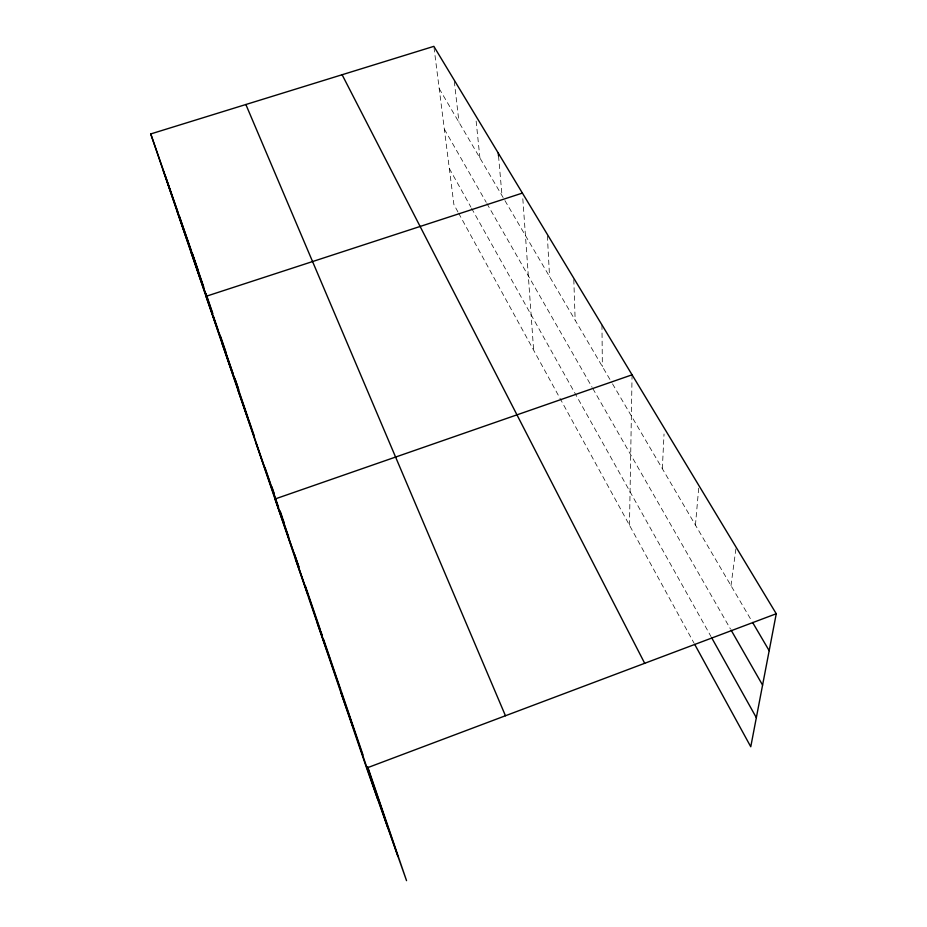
<?xml version="1.0" encoding="UTF-8"?>
<svg xmlns="http://www.w3.org/2000/svg" width="927" height="927" viewBox="0 0 927 927"><rect width="100%" height="100%" fill="white"/><g stroke="black" fill="none" stroke-linecap="round" stroke-linejoin="round"><path stroke-width="0.7" stroke-dasharray="4.63 3.48" d="M629.479 525.238L632.052 376.235M662.33 468.68L664.033 434.021M695.447 525.099L698.912 485.563M730.986 585.621L736.119 547.231M439.213 88.644L504.207 199.363M504.937 200.603L611.797 382.608M612.515 383.848L751.878 621.217M444.346 129.166L486.2 202.295M486.918 203.546L592.11 387.301M592.817 388.54L730.453 628.993M449.317 168.494L470.928 207.15M471.611 208.366L711.021 636.582M457.973 211.993L453.882 204.508L434.033 47.764M458.656 213.245L693.964 643.025M454.288 81.344L459.004 122.352M476.142 121.124L479.908 157.961M498.529 155.945L502.017 195.62M522.816 198.737L533.639 350.186M547.359 235.725L549.56 276.594M573.801 279.572L575.157 320.197M601.959 324.902L602.365 366.559"/><path stroke-width="1.39" d="M367.764 767.011L406.536 880.65L366.617 768.043L150.742 133.94L433.859 46.35L776.258 613.744L750.766 746.756L694.659 644.288M366.617 768.043L776.258 613.744M632.075 374.821L275.018 498.993L287.752 535.319L251.97 430.232M522.411 193.083L206.026 296.327L233.326 374.601L218.888 332.248M752.608 622.446L769.178 650.684M731.171 630.233L762.585 685.111M711.727 637.857L756.339 717.66M342.109 74.728L644.694 663.303M245.864 104.508L505.458 715.748M341.02 692.84L352.851 726.351M298.737 566.64L288.227 536.663L308.262 595.47L295.412 558.888M317.358 623.338L329.745 658.529M190.927 251.982L205.018 292.422M237.59 386.814L233.801 375.956L248.193 418.216M221.623 342.156L235.504 381.924M238.251 390.997L251.495 428.877L164.902 174.67M256.014 443.152L269.502 481.704M150.742 133.94L178.459 213.639M191.588 251.391L178.923 214.983L204.357 289.606M198.054 269.977L192.051 252.723L203.673 286.825M163.361 170.997L177.52 211.715M176.733 210.278L190.869 250.904M205.968 293.546L212.804 313.616M220.626 336.547L225.748 351.565M235.493 380.128L238.726 389.607M271.843 486.687L274.137 493.407M280.105 510.928L284.253 523.083M367.428 766.953L397.845 856.142M204.809 290.939L212.526 313.569M213.43 316.234L218.424 330.881M248.656 419.583L254.241 435.945M264.925 467.312L278.587 507.37M279.954 511.368L282.225 518.054M282.689 519.398L288.668 536.965M294.659 554.52L298.807 566.687M305.215 585.493L320.302 629.757M320.777 631.125L322.179 635.238M323.581 639.352L340.869 690.07M341.333 691.438L362.955 754.868M367.138 767.139L388.1 828.645M308.726 596.837L377.764 799.468M498.286 153.106L498.529 155.945"/></g></svg>
